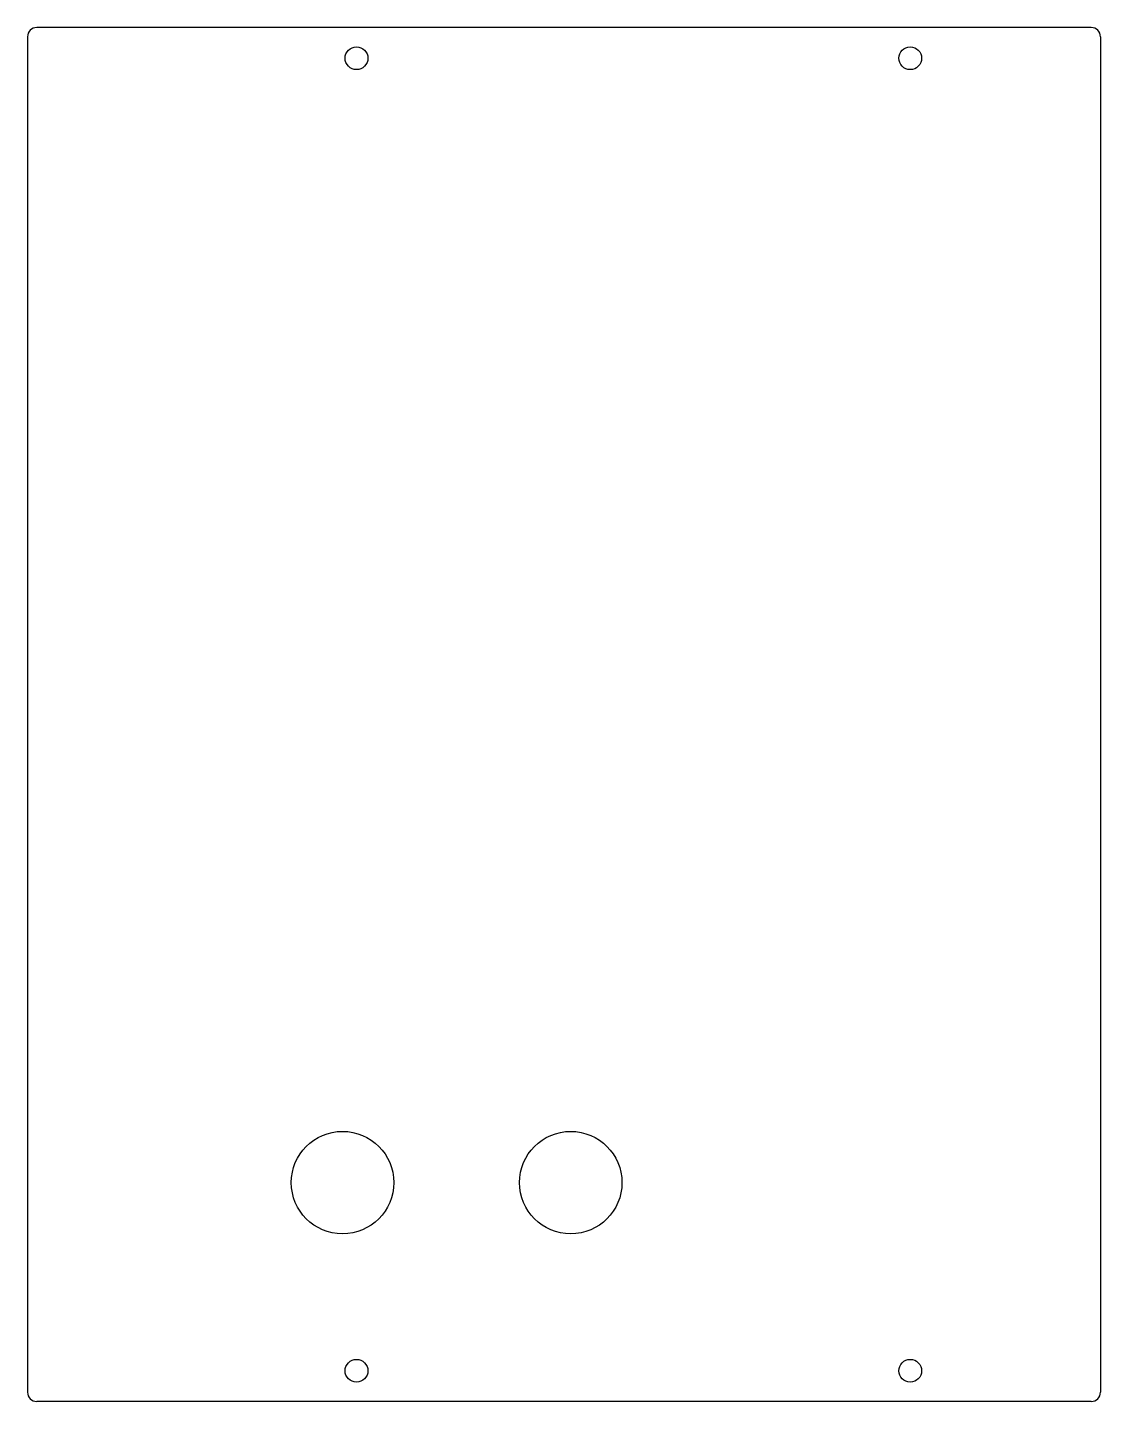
# Model space of a CAD drawing. Header units: millimetres. Extents: x -129 to 101, y -148 to 148.
import ezdxf

# ---------------------------------------------------------------- set-up
doc = ezdxf.new("R2010")
doc.units = ezdxf.units.MM

msp = doc.modelspace()

# ---------------------------------------------------------------- linework, layer by layer
at = {"color": 7, "linetype": 'Continuous', "lineweight": 25}
for p, q in [((-129.19, 145.5), (-129.19, -145.5)), ((99.19, 147.5), (-127.19, 147.5)), ((101.19, 145.5), (101.19, -145.5)), ((99.19, -147.5), (-127.19, -147.5))]:
    msp.add_line(p, q, dxfattribs=at)
for centre, radius in [((-58.55, 140.9), 2.45), ((60.34, 140.9), 2.45), ((-61.55, -100.5), 11), ((-12.55, -100.5), 11), ((-58.55, -140.9), 2.45), ((60.34, -140.9), 2.45)]:
    msp.add_circle(centre, radius, dxfattribs=at)
for centre, start, end in [((-127.19, 145.5), 90, 180), ((99.19, 145.5), 0, 90), ((-127.19, -145.5), 180, 270), ((99.19, -145.5), 270, 0)]:
    msp.add_arc(centre, 2, start, end, dxfattribs=at)

doc.saveas('drawing.dxf')
